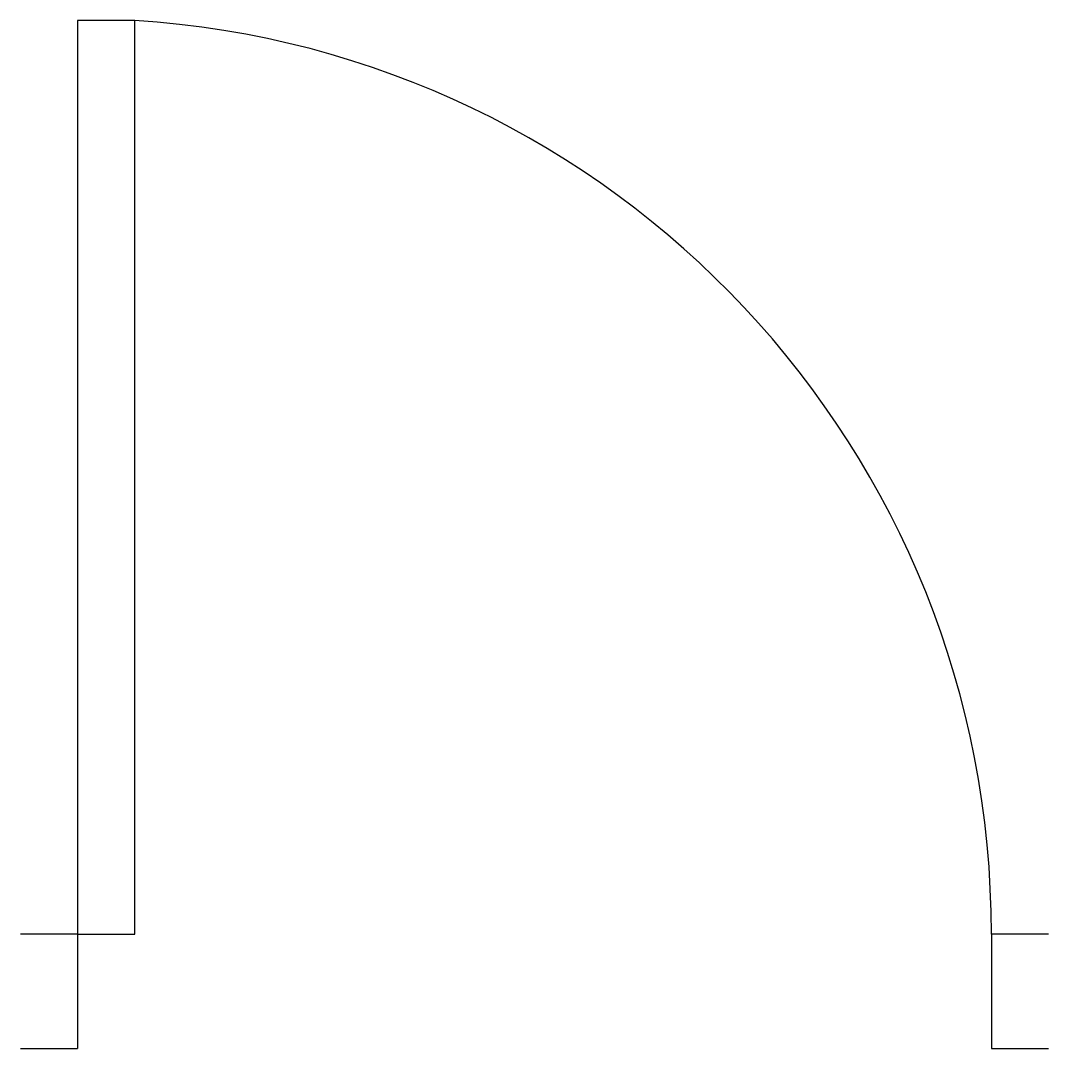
# Model space of a CAD drawing. Header units: millimetres. Extents: x -951.6 to -861.6, y 977.3 to 1067.3.
import ezdxf

# ---------------------------------------------------------------- set-up
doc = ezdxf.new("R2010")
doc.units = ezdxf.units.MM

msp = doc.modelspace()

# ---------------------------------------------------------------- linework, layer by layer
for p, q in [((-941.634, 1067.261), (-946.634, 1067.261)), ((-946.634, 1067.261), (-946.634, 987.261)), ((-941.634, 987.261), (-941.634, 1067.261)), ((-946.634, 987.261), (-951.634, 987.261)), ((-946.634, 987.261), (-946.634, 977.261)), ((-946.634, 987.261), (-941.634, 987.261)), ((-866.634, 987.261), (-866.634, 977.261)), ((-861.634, 987.261), (-866.634, 987.261)), ((-951.634, 977.261), (-946.634, 977.261)), ((-866.634, 977.261), (-861.634, 977.261))]:
    msp.add_line(p, q)
msp.add_arc((-946.634, 987.418), 80, 359.88799, 86.41679)

doc.saveas('drawing.dxf')
